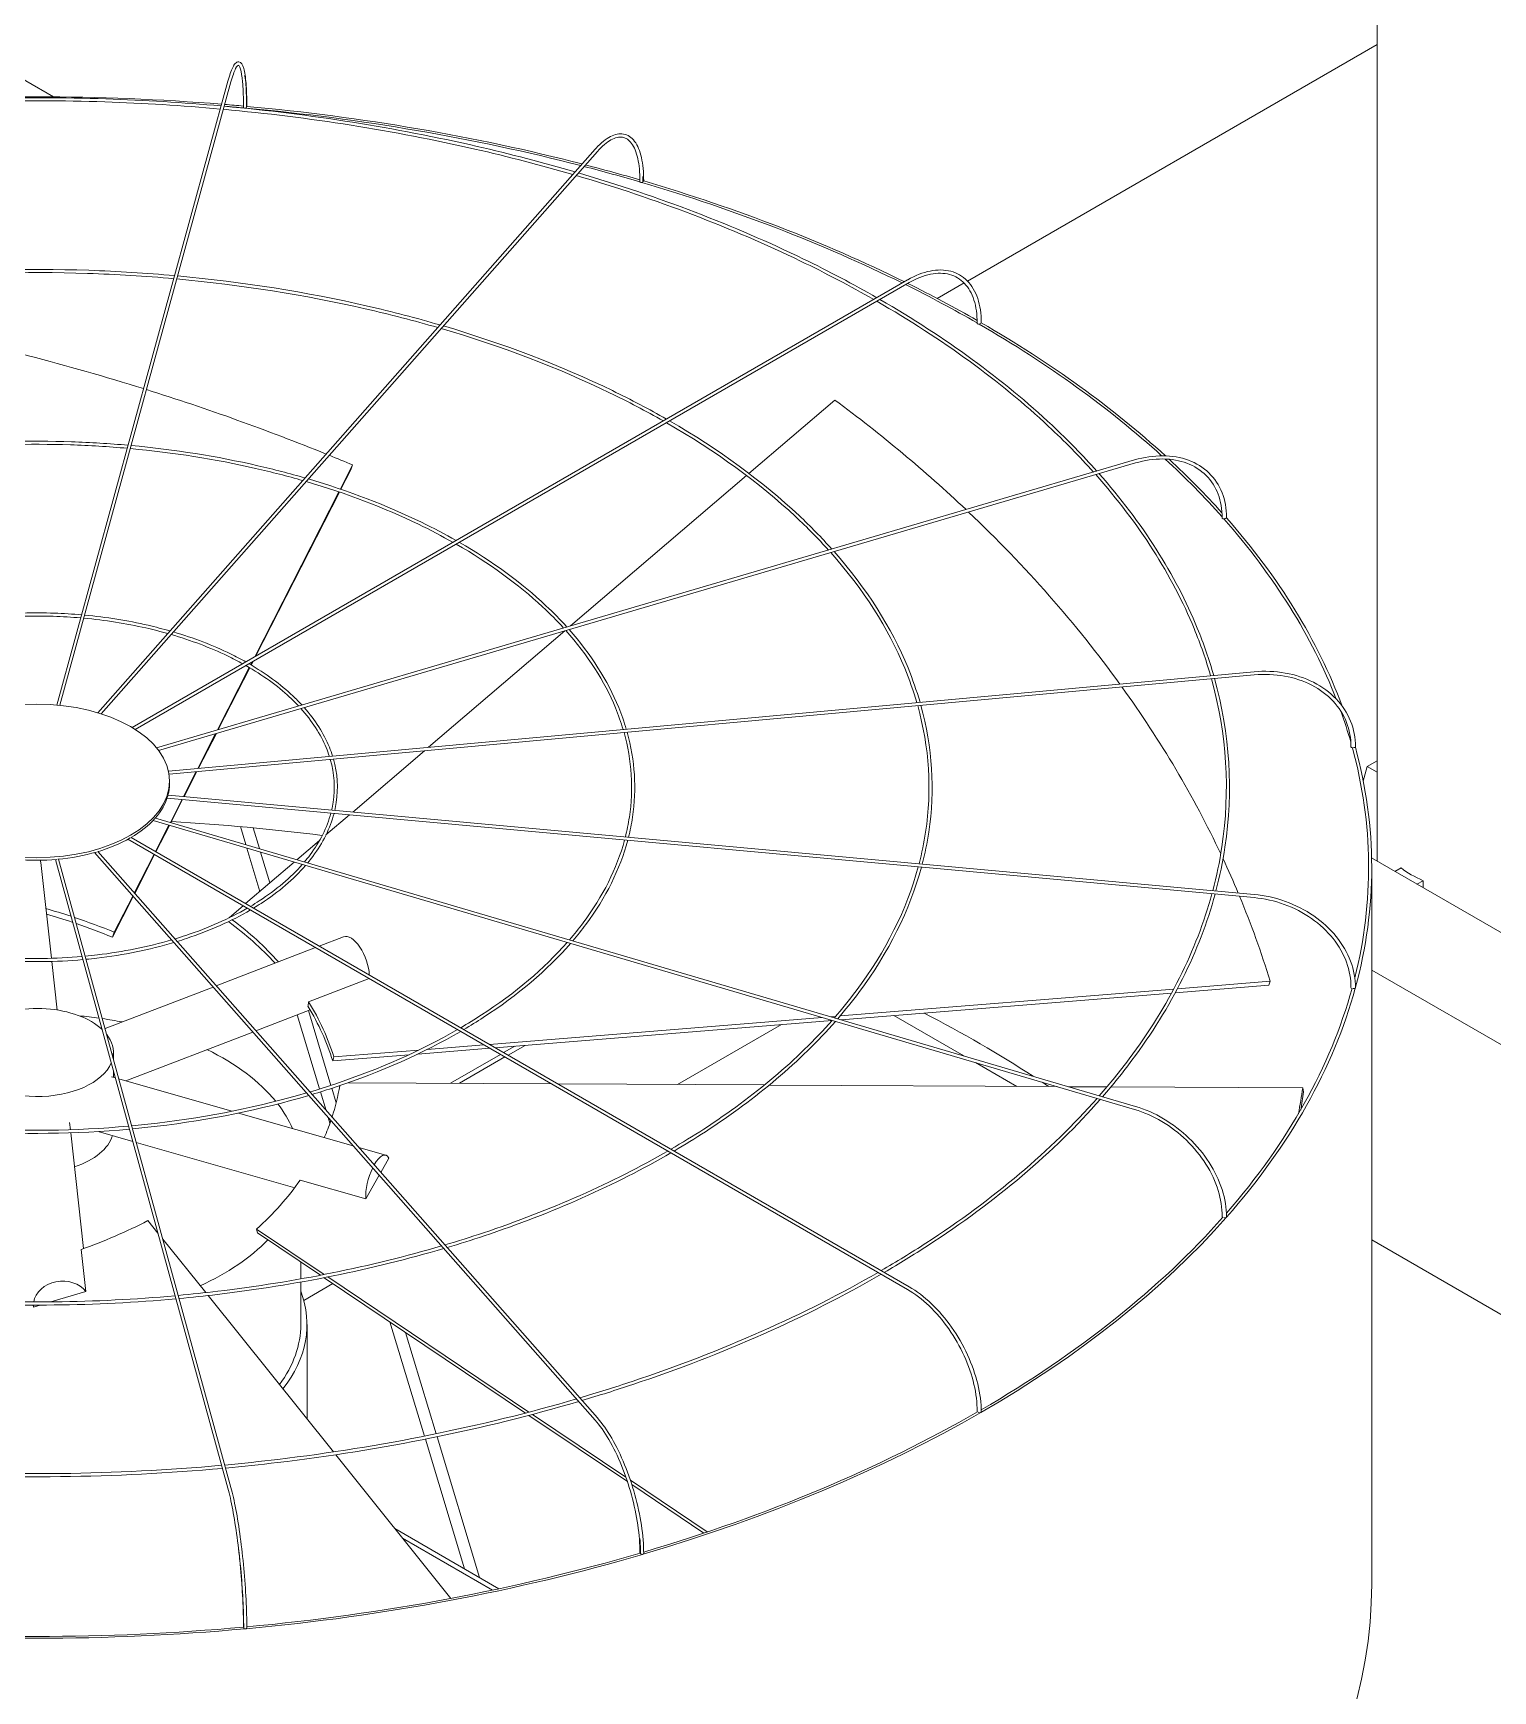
# Model space of a CAD drawing. Header units: millimetres. Extents: x -312439 to 477422, y -331570 to 212570.
# Drawn here: x 397092.1 to 397378.9, y 107925.9 to 108251.5 of the extents above; entities that cross this region are included whole.
import ezdxf

# ---------------------------------------------------------------- set-up
doc = ezdxf.new("R2010")
doc.units = ezdxf.units.MM

msp = doc.modelspace()

# ---------------------------------------------------------------- linework, layer by layer
at = {"color": 3, "linetype": 'Continuous', "lineweight": 0, "extrusion": (0, 0.816497, 0.57735)}
for p, q in [((397096.098, 108238.965), (396850.162, 108380.956)), ((397590.794, 107953.352), (397355.059, 108089.454)), ((397355.079, 108067.439), (397546.392, 107956.985)), ((397473.689, 107945.953), (397355.079, 108014.433))]:
    msp.add_line(p, q, dxfattribs=at)
at = {"color": 0, "linetype": 'Continuous', "lineweight": 0, "extrusion": (0, 0.816497, 0.57735)}
for p, q in [((397356.13, 108369.167), (397356.13, 108088.835)), ((397275.632, 108202.792), (397356.13, 108249.267)), ((397096.72, 108119.5), (397130.341, 108242.058)), ((397097.339, 108119.441), (397130.932, 108241.896)), ((397202.481, 108228.659), (397104.799, 108117.975)), ((397202.94, 108228.254), (397105.44, 108117.775)), ((397111.549, 108115.064), (397263.867, 108203.004)), ((397112.141, 108114.698), (397264.173, 108202.474)), ((397269.698, 108199.366), (397274.974, 108202.412)), ((397249.577, 108179.401), (397232.718, 108164.997)), ((397308.477, 108167.636), (397116.31, 108111.105)), ((397116.719, 108110.587), (397308.65, 108167.048)), ((397152.428, 108161.921), (397154.846, 108166.661)), ((397154.476, 108165.694), (397154.846, 108166.661)), ((397154.476, 108165.694), (397152.533, 108161.885)), ((397232.241, 108164.59), (397197.647, 108135.032)), ((397135.612, 108128.956), (397152.147, 108161.369)), ((397152.252, 108161.334), (397135.786, 108129.057)), ((397196.507, 108134.058), (397169.757, 108111.203)), ((397134.825, 108127.413), (397135.101, 108127.954)), ((397135.275, 108128.054), (397134.919, 108127.357)), ((397331.954, 108126.035), (397118.655, 108106.53)), ((397332.01, 108125.425), (397118.769, 108105.926)), ((397128.305, 108114.634), (397134.546, 108126.866)), ((397134.64, 108126.811), (397128.45, 108114.676)), ((397124.442, 108107.059), (397127.922, 108113.883)), ((397128.067, 108113.925), (397124.57, 108107.071)), ((397168.951, 108110.515), (397154.866, 108098.48)), ((397356.13, 108108.533), (397354.195, 108107.416)), ((397121.616, 108101.521), (397124.113, 108106.414)), ((397124.241, 108106.426), (397121.734, 108101.51)), ((397353.422, 108104.573), (397354.195, 108107.416)), ((397354.195, 108107.416), (397356.13, 108106.299)), ((397118.568, 108101.8), (397332.01, 108082.282)), ((397118.872, 108104.092), (397118.872, 108104.592)), ((397331.954, 108081.672), (397118.387, 108101.201)), ((397119.025, 108096.442), (397121.317, 108100.933)), ((397121.434, 108100.923), (397119.132, 108096.41)), ((397308.477, 108040.071), (397115.621, 108096.805)), ((397116.081, 108097.308), (397308.65, 108040.659)), ((397116.106, 108090.72), (397118.742, 108095.887)), ((397118.849, 108095.855), (397116.201, 108090.665)), ((397132.788, 108095.613), (397133.855, 108092.079)), ((397136.53, 108091.292), (397135.295, 108095.382)), ((397154.216, 108097.925), (397149.61, 108093.989)), ((397263.867, 108004.703), (397110.7, 108093.134)), ((397264.173, 108005.233), (397111.319, 108093.484)), ((397148.348, 108092.911), (397143.912, 108089.121)), ((397093.558, 108088.577), (397095.652, 108069.745)), ((397130.341, 107965.649), (397096.458, 108089.161)), ((397097.078, 108089.216), (397130.932, 107965.811)), ((397202.481, 107979.048), (397104.113, 108090.51)), ((397202.94, 107979.453), (397104.763, 108090.698)), ((397111.944, 108082.561), (397115.827, 108090.173)), ((397115.922, 108090.119), (397112.022, 108082.473)), ((397143.356, 108088.646), (397133.816, 108080.495)), ((397134.067, 108091.378), (397136.629, 108082.898)), ((397138.566, 108084.553), (397136.742, 108090.592)), ((397355.079, 107946.841), (397355.079, 108087.581)), ((397359.642, 108086.808), (397360.836, 108087.498)), ((397111.723, 108081.887), (397107.641, 108073.884)), ((397108.011, 108074.851), (397111.645, 108081.975)), ((397363.972, 108084.307), (397365.167, 108084.997)), ((397365.167, 108083.618), (397365.167, 108084.997)), ((397133.322, 108080.073), (397130.618, 108077.762)), ((397130.604, 108077.71), (397130.618, 108077.762)), ((397107.641, 108073.884), (397108.011, 108074.851)), ((397153.078, 108073.986), (397148.284, 108072.142)), ((397095.72, 108069.134), (397096.782, 108059.588)), ((397147.549, 108071.859), (397128.019, 108064.347)), ((397146.184, 108061.21), (397158.073, 108065.783)), ((397127.41, 108064.112), (397106.203, 108055.955)), ((397250.621, 108058.416), (397316.181, 108063.719)), ((397315.754, 108062.926), (397250.812, 108057.674)), ((397334.891, 108064.474), (397316.482, 108062.985)), ((397316.906, 108063.778), (397335.097, 108065.249)), ((397334.891, 108064.474), (397335.097, 108065.249)), ((397146.482, 108059.603), (397135.824, 108055.504)), ((397150.575, 108044.796), (397146.142, 108059.473)), ((397143.958, 108058.633), (397148.353, 108044.085)), ((397181.711, 108052.843), (397247.088, 108058.131)), ((397249.043, 108057.53), (397182.863, 108052.178)), ((397239.083, 108056.725), (397218.702, 108044.958)), ((397248.79, 108058.268), (397249.754, 108058.346)), ((397274.949, 108050.573), (397261.196, 108058.513)), ((397135.214, 108055.269), (397110.264, 108045.672)), ((397169.518, 108051.856), (397180.637, 108052.756)), ((397185.382, 108050.723), (397188.721, 108052.651)), ((397107.829, 108051.245), (397107.829, 108050.026)), ((397165.92, 108050.807), (397150.934, 108049.595)), ((397150.934, 108049.595), (397151.139, 108050.37)), ((397151.139, 108050.37), (397167.855, 108051.722)), ((397181.789, 108052.091), (397167.658, 108050.948)), ((397183.903, 108050.87), (397174.092, 108045.206)), ((397175.808, 108045.196), (397184.769, 108050.37)), ((397186.707, 108052.489), (397184.515, 108051.224)), ((397108.229, 108046.254), (397107.439, 108046.479)), ((397107.829, 108047.711), (397107.829, 108046.368)), ((397285.317, 108044.587), (397277.204, 108049.271)), ((397131.137, 108039.709), (397108.918, 108046.057)), ((397148.53, 108043.498), (397149.628, 108039.861)), ((397151.613, 108041.358), (397150.752, 108044.209)), ((397193.904, 108045.096), (397154.008, 108045.317)), ((397235.763, 108044.863), (397195.141, 108045.089)), ((397293.277, 108044.543), (397236.724, 108044.858)), ((397303.049, 108044.489), (397295.489, 108044.531)), ((397341.51, 108044.275), (397303.844, 108044.484)), ((397341.674, 108043.514), (397341.51, 108044.275)), ((397099.396, 108036.08), (397099.239, 108037.484)), ((397154.949, 108032.907), (397132.414, 108039.345)), ((397150.053, 108038.454), (397150.39, 108037.34)), ((397101.991, 108012.735), (397099.463, 108035.469)), ((397111.651, 108033.779), (397104.856, 108035.72)), ((397143.462, 108024.691), (397112.34, 108033.582)), ((397161.37, 108031.072), (397156.041, 108032.595)), ((397161.965, 108030.51), (397160.361, 108027.7)), ((397160.04, 108027.138), (397157.409, 108022.527)), ((397157.409, 108022.527), (397144.558, 108026.198)), ((397116.589, 108015.78), (397114.633, 108018.219)), ((397125.978, 108004.072), (397117.554, 108014.576)), ((397136.147, 108015.804), (397135.982, 108016.565)), ((397135.982, 108016.565), (397149.266, 108007.638)), ((397148.516, 108007.492), (397136.147, 108015.804)), ((397102.398, 108004.291), (397101.48, 108012.553)), ((397144.653, 108006.773), (397144.653, 108010.087)), ((397188.789, 107980.428), (397149.236, 108007.008)), ((397149.984, 108007.156), (397189.486, 107980.61)), ((397095.535, 108002.252), (397102.398, 108004.291)), ((397144.653, 107997.802), (397144.653, 108006.151)), ((397150.962, 108005.848), (397145.239, 108002.544)), ((397092.103, 108001.627), (397092.146, 108001.244)), ((397092.146, 108001.244), (397093.434, 108001.627)), ((397151.071, 107972.784), (397126.432, 108003.507)), ((397145.878, 107979.259), (397145.878, 107997.802)), ((397162.179, 107998.31), (397168.952, 107975.887)), ((397171.249, 107976.352), (397165.237, 107996.255)), ((397208.833, 107966.958), (397189.467, 107979.972)), ((397190.163, 107980.155), (397208.545, 107967.802)), ((397169.13, 107975.298), (397176.826, 107949.821)), ((397179.778, 107948.117), (397171.427, 107975.763)), ((397174.144, 107944.015), (397151.515, 107972.231)), ((397209.433, 107967.205), (397224.524, 107957.064)), ((397223.878, 107956.847), (397209.706, 107966.371)), ((397183.592, 107945.915), (397163.16, 107957.711)), ((397164.654, 107955.849), (397182.324, 107945.646))]:
    msp.add_line(p, q, dxfattribs=at)
at = {"color": 0, "linetype": 'Continuous', "lineweight": 0}
for centre, major_axis, ratio, start_param, end_param in [((397092.854, 108087.581), (-262.225, 0), 0.5773503, 4.5737285, 4.8518651), ((397092.854, 108087.581), (-261.613, 0), 0.5773503, 4.556469, 4.5713736), ((397092.854, 108087.581), (-262.225, 0), 0.5773503, 4.5571855, 4.5713361), ((397133.694, 108236.913), (0.306, -0.001), 0.5647458, 3.1415927, 4.5569919), ((397133.694, 108236.913), (0.306, -0.001), 0.5647458, 4.5569919, 6.1277883), ((397092.854, 108087.581), (-261.613, 0), 0.5773503, 4.2918428, 4.5551023), ((397133.742, 108237.088), (0.306, 0), 0.5773503, 5.7174869, 6.2831853), ((397092.854, 108087.581), (-262.225, 0), 0.5773503, 4.2917243, 4.5546375), ((397092.854, 108087.581), (-261.613, 0), 0.5773503, 4.242585, 4.2890574), ((397092.854, 108087.581), (-262.225, 0), 0.5773503, 4.2438111, 4.2889455), ((397211.584, 108222.302), (0.306, -0.003), 0.5659728, 3.1415927, 4.2460434), ((397211.584, 108222.302), (0.306, -0.003), 0.5659728, 4.2460434, 5.8168397), ((397092.854, 108087.581), (-261.613, 0), 0.5773503, 4.0051997, 4.2408431), ((397211.724, 108222.459), (0.306, 0), 0.5773503, 5.290332, 6.2831853), ((397092.854, 108087.581), (-262.225, 0), 0.5773503, 4.0050166, 4.2406095), ((397092.854, 108087.581), (-261.613, 0), 0.5773503, 3.9286416, 4.0018792), ((397092.854, 108087.581), (-262.225, 0), 0.5773503, 3.9309746, 4.001704), ((397093.224, 108045.864), (-236.033, 90.421), 0.5343599, 4.8289255, 5.0170065), ((397277.842, 108194.509), (0.306, -0.004), 0.5683066, 3.1415927, 3.9346429), ((397277.842, 108194.509), (0.306, -0.004), 0.5683066, 3.9346429, 5.5054392), ((397092.854, 108087.581), (-261.613, 0), 0.5773503, 3.7066773, 3.9265771), ((397278.058, 108194.634), (-0.306, 0), 0.5773503, 1.8326303, 3.1415927), ((397092.854, 108087.581), (-262.225, 0), 0.5773503, 3.705131, 3.9265633), ((397093.224, 108045.864), (-236.033, 90.421), 0.5343599, 4.6778989, 4.8264893), ((397093.059, 108045.672), (244.29, -64.884), 0.7560981, 0.9482496, 1.0897919), ((397093.224, 108045.864), (-236.033, 90.421), 0.5343599, 4.655659, 4.6753292), ((397092.854, 108087.581), (-261.613, 0), 0.5773503, 3.6151503, 3.7017035), ((397092.854, 108087.581), (-262.225, 0), 0.5773503, 3.6198551, 3.6998544), ((397093.059, 108045.672), (244.29, -64.884), 0.7560981, 0.7473423, 0.9452164), ((397325.98, 108156.255), (-0.306, 0.005), 0.5715189, 0, 0.4809344), ((397325.98, 108156.255), (-0.306, 0.005), 0.5715189, 0.4809344, 2.0517307), ((397092.854, 108087.581), (-261.613, 0), 0.5773503, 3.3623861, 3.6122993), ((397326.253, 108156.335), (-0.306, 0), 0.5773503, 1.5184711, 3.1415927), ((397092.854, 108087.581), (-262.225, 0), 0.5773503, 3.3525846, 3.6125039), ((397093.059, 108045.672), (244.29, -64.884), 0.7560981, 0.5676523, 0.7441319), ((397092.854, 108087.581), (-261.613, 0), 0.5773503, 3.3053341, 3.3466211), ((397351.288, 108111.285), (-0.306, 0.006), 0.5752952, 0, 0.1678974), ((397351.288, 108111.285), (-0.306, 0.006), 0.5752952, 0.1678974, 1.7386937), ((397351.591, 108111.313), (-0.306, 0), 0.5773503, 1.2043118, 3.1415927), ((397092.854, 108087.581), (-262.225, 0), 0.5773503, 2.9856485, 3.2984345), ((397092.854, 108087.581), (-261.613, 0), 0.5773503, 2.9976529, 3.2980059), ((397092.745, 108104.092), (-26.126, 0), 0.5773503, 2.6739221, 2.9809447), ((397092.745, 108104.092), (-26.126, 0), 0.5773503, 2.9880814, 3.1415927), ((397092.745, 108104.092), (-26.126, 0), 0.5773503, 2.3597628, 2.6667854), ((397092.854, 107946.341), (-261.613, 0), 0.5773503, 4.4965959, 4.611374), ((397092.745, 108104.092), (-26.126, 0), 0.5773503, 2.0456036, 2.3526262), ((397092.745, 108104.092), (-26.126, 0), 0.5773503, 1.417285, 1.7243076), ((397088.065, 108087.967), (-5.494, -0.611), 0.8148193, 3.1415927, 3.239858), ((397092.745, 108104.092), (-26.126, 0), 0.5773503, 1.7314443, 2.0384669), ((397093.059, 108045.672), (244.29, -64.884), 0.7560981, 0.5274276, 0.562586), ((397379.097, 108095.54), (-22.967, 0), 0.5773503, 0.6516666, 0.9191298), ((397093.059, 108045.672), (244.29, -64.884), 0.7560981, 0.4379774, 0.5241031), ((397093.224, 108045.864), (56.639, -21.698), 0.5343599, 1.6636456, 1.7494756), ((397092.854, 108044.897), (-56.639, 21.698), 0.5343599, 4.7930664, 4.8825345), ((397093.224, 108045.864), (56.639, -21.698), 0.5343599, 1.5140664, 1.6514841), ((397092.854, 108044.897), (-56.639, 21.698), 0.5343599, 4.655659, 4.78086), ((397092.854, 108044.897), (58.621, -15.57), 0.7560981, 0.8715668, 1.0888975), ((397093.059, 108045.672), (58.621, -15.57), 0.7560981, 1.0889957, 1.0897919), ((397093.059, 108045.672), (58.621, -15.57), 0.7560981, 0.8588781, 1.0770864), ((397155.063, 108068.826), (-1.984, 5.159), 0.4527097, 4.0715694, 6.2831853), ((397092.854, 108087.581), (-261.613, 0), 0.5773503, 2.6753447, 2.9836943), ((397092.854, 108087.581), (-262.225, 0), 0.5773503, 2.6707914, 2.9843582), ((397351.288, 108064.001), (-0.306, 0.006), 0.5792658, 0, 1.4246091), ((397351.591, 108063.974), (-0.306, 0), 0.5773503, 0.8901525, 3.1415927), ((397092.854, 108051.245), (-14.976, 0), 0.5773503, 3.6916997, 5.4977871), ((397092.854, 108044.897), (58.621, -15.57), 0.7560981, 0.4379774, 0.6726233), ((397093.059, 108045.672), (58.621, -15.57), 0.7560981, 0.4379774, 0.6748983), ((397092.854, 108028.933), (-51.8, 0), 0.5773503, 4.4755897, 4.5522282), ((397092.854, 108028.933), (-51.8, 0), 0.5773503, 4.3841689, 4.46244), ((397092.854, 107946.341), (-261.613, 0), 0.5773503, 3.867145, 3.9833748), ((397092.854, 108051.245), (-14.976, 0), 0.5773503, 3.0357663, 3.5615783), ((397092.854, 108051.245), (-14.976, 0), 0.5773503, 0.1968015, 2.9056449), ((397092.854, 108028.933), (-51.8, 0), 0.5773503, 3.5810046, 4.0125195), ((397092.689, 108045.659), (59.282, 12.821), 0.7719474, 5.8595474, 5.99043), ((397092.854, 107946.341), (-261.613, 0), 0.5773503, 3.8494737, 3.8569689), ((397092.689, 108045.659), (247.048, 53.431), 0.7719474, 5.9775334, 6.0030301), ((397092.854, 108044.897), (247.048, 53.431), 0.7719474, 5.9850347, 6.0030301), ((397092.854, 108028.933), (-51.8, 0), 0.5773503, 3.3906549, 3.5616615), ((397092.689, 108045.659), (59.282, 12.821), 0.7719474, 5.7736505, 5.8452628), ((397092.854, 108036.337), (-14.976, 0), 0.5773503, 2.0838772, 2.9778132), ((397159.852, 108025.757), (1.518, 5.315), 0.3621096, 5.9116388, 7.2697762), ((397159.852, 108025.757), (1.518, 5.315), 0.3621096, 1.1204156, 2.3231422), ((397092.689, 108045.659), (59.282, 12.821), 0.7719474, 5.3512156, 5.5881365), ((397092.483, 108045.837), (-56.425, -22.248), 0.5660586, 1.5074553, 1.7443762), ((397092.854, 108087.581), (-262.225, 0), 0.5773503, 2.0421116, 2.6702774), ((397092.854, 108087.581), (-261.613, 0), 0.5773503, 2.358999, 2.669365), ((397325.98, 108019.031), (-0.306, 0.005), 0.5830421, 0, 1.1094484), ((397326.253, 108018.951), (-0.306, 0), 0.5773503, 0.5759933, 3.1415927), ((397092.854, 108028.933), (-51.8, 0), 0.5773503, 2.2375498, 2.6358707), ((397097.642, 108001.828), (5.494, 0.611), 0.8148193, 0.440938, 2.9148909), ((397092.854, 107997.802), (-53.025, 0), 0.5773503, 2.7158894, 3.3569527), ((397097.642, 108001.828), (5.494, 0.611), 0.8148193, 3.0505707, 3.1356266), ((397092.854, 107997.802), (-51.8, 0), 0.5773503, 2.7364581, 3.1415927), ((397092.854, 108087.581), (-261.613, 0), 0.5773503, 2.0437737, 2.355024), ((397277.842, 107980.778), (-0.306, 0.004), 0.5862544, 0, 0.7932918), ((397278.058, 107980.653), (-0.306, 0), 0.5773503, 0.261834, 3.1415927), ((397092.854, 108087.581), (-262.225, 0), 0.5773503, 1.7280308, 2.0415976), ((397092.854, 108087.581), (-261.613, 0), 0.5773503, 1.7289191, 2.0406845), ((397211.584, 107952.985), (-0.306, 0.003), 0.5885883, 0, 0.4763277), ((397211.724, 107952.827), (-0.306, 0), 0.5773503, 0, 3.1415927), ((397092.854, 107946.841), (-262.225, 0), 0.5773503, 0, 2.3561945), ((397092.854, 107946.841), (-262.225, 0), 0.5773503, 2.3561945, 3.1415927), ((397092.854, 108087.581), (-262.225, 0), 0.5773503, 1.4139544, 1.727034), ((397092.854, 108087.581), (-261.613, 0), 0.5773503, 1.41439, 1.726367), ((397133.694, 107938.373), (-0.306, 0.001), 0.5898153, 0, 0.1588369), ((397133.742, 107938.199), (-0.306, 0), 0.5773503, 0, 3.1415927)]:
    msp.add_ellipse(centre, major_axis=major_axis, ratio=ratio, start_param=start_param, end_param=end_param, dxfattribs=at)
msp.add_ellipse((397092.745, 108104.592), major_axis=(-26.126, 0), ratio=0.5773503, dxfattribs=at)
for points, knots in [([(397134.049, 108237.088), (397134.049, 108238.792), (397133.997, 108240.308), (397133.794, 108242.827), (397133.645, 108243.826), (397133.243, 108245.248), (397133.017, 108245.763), (397132.232, 108245.879), (397131.984, 108245.731), (397131.433, 108245.146), (397131.125, 108244.491), (397130.646, 108243.11), (397130.493, 108242.612), (397130.341, 108242.058)], [4.712389, 4.712389, 4.712389, 4.712389, 5.0265482, 5.0265482, 5.3407075, 5.3407075, 5.6548668, 5.6548668, 5.8236028, 5.8236028, 6.1377621, 6.1377621, 6.2831853, 6.2831853, 6.2831853, 6.2831853]), ([(397130.932, 108241.896), (397131.25, 108243.056), (397131.569, 108243.948), (397132.126, 108245.028), (397132.375, 108245.178), (397132.401, 108245.178), (397132.606, 108245.029), (397132.959, 108243.865), (397133.103, 108243.015), (397133.313, 108240.771), (397133.375, 108239.341), (397133.389, 108237.453), (397133.389, 108237.186), (397133.388, 108236.914)], [0, 0, 0, 0, 0.3152669, 0.3152669, 0.6094726, 0.6094726, 0.9267406, 0.9267406, 1.2208373, 1.2208373, 1.5356304, 1.5356304, 1.5863402, 1.5863402, 1.5863402, 1.5863402]), ([(397133.667, 108243.224), (397133.676, 108243.163), (397133.685, 108243.101), (397133.837, 108242.014), (397133.931, 108240.711), (397133.994, 108238.474), (397134.003, 108237.713), (397134.001, 108236.913)], [1.10131175, 1.10131175, 1.10131175, 1.10131175, 1.12076762, 1.12076762, 1.43803566, 1.43803566, 1.5863026, 1.5863026, 1.5863026, 1.5863026]), ([(397129.002, 108237.178), (397121.508, 108237.856), (397113.956, 108238.323), (397089.728, 108239.139), (397072.97, 108238.668), (397056.488, 108237.178)], [5.342386, 5.342386, 5.342386, 5.342386, 5.43953692, 5.43953692, 5.65318828, 5.65318828, 5.65318828, 5.65318828]), ([(397128.838, 108236.578), (397121.32, 108237.255), (397113.744, 108237.721), (397089.626, 108238.521), (397073.003, 108238.052), (397056.653, 108236.578)], [5.34285963, 5.34285963, 5.34285963, 5.34285963, 5.44045758, 5.44045758, 5.65271466, 5.65271466, 5.65271466, 5.65271466]), ([(397198.117, 108223.715), (397191.839, 108225.544), (397185.418, 108227.209), (397162.969, 108232.344), (397146.362, 108234.97), (397129.457, 108236.521)], [5.03043397, 5.03043397, 5.03043397, 5.03043397, 5.12064091, 5.12064091, 5.34017784, 5.34017784, 5.34017784, 5.34017784]), ([(397198.565, 108224.222), (397192.277, 108226.06), (397185.846, 108227.734), (397163.306, 108232.908), (397146.614, 108235.557), (397129.622, 108237.121)], [5.02911205, 5.02911205, 5.02911205, 5.02911205, 5.11935362, 5.11935362, 5.33970837, 5.33970837, 5.33970837, 5.33970837]), ([(397212.03, 108222.459), (397212.03, 108224.175), (397211.879, 108225.724), (397211.283, 108228.349), (397210.838, 108229.427), (397209.657, 108231.012), (397208.908, 108231.518), (397207.268, 108231.803), (397206.409, 108231.629), (397204.595, 108230.709), (397203.631, 108229.923), (397202.607, 108228.8), (397202.544, 108228.73), (397202.481, 108228.659)], [4.712389, 4.712389, 4.712389, 4.712389, 5.0265482, 5.0265482, 5.3407075, 5.3407075, 5.6548668, 5.6548668, 5.9484515, 5.9484515, 6.2626108, 6.2626108, 6.2831853, 6.2831853, 6.2831853, 6.2831853]), ([(397202.94, 108228.254), (397203.854, 108229.29), (397204.762, 108230.055), (397206.445, 108230.977), (397207.211, 108231.134), (397208.552, 108230.899), (397209.149, 108230.505), (397210.177, 108229.106), (397210.593, 108228.101), (397211.145, 108225.598), (397211.285, 108224.107), (397211.279, 108222.4), (397211.279, 108222.352), (397211.278, 108222.304)], [0, 0, 0, 0, 0.3146448, 0.3146448, 0.6289116, 0.6289116, 0.9461796, 0.9461796, 1.2634477, 1.2634477, 1.5772832, 1.5772832, 1.5863402, 1.5863402, 1.5863402, 1.5863402]), ([(397257.218, 108199.165), (397252.615, 108201.794), (397247.823, 108204.313), (397229.325, 108213.252), (397214.502, 108218.905), (397198.767, 108223.525)], [4.71777189, 4.71777189, 4.71777189, 4.71777189, 4.80086127, 4.80086127, 5.02732174, 5.02732174, 5.02732174, 5.02732174]), ([(397257.832, 108199.52), (397253.217, 108202.165), (397248.413, 108204.699), (397229.863, 108213.695), (397214.997, 108219.383), (397199.214, 108224.032)], [4.71590946, 4.71590946, 4.71590946, 4.71590946, 4.79913358, 4.79913358, 5.02600568, 5.02600568, 5.02600568, 5.02600568]), ([(397211.881, 108223.314), (397211.887, 108223.11), (397211.89, 108222.903), (397211.892, 108222.563), (397211.892, 108222.433), (397211.891, 108222.301)], [7.805980691, 7.805980691, 7.805980691, 7.805980691, 7.845140151, 7.845140151, 7.869416781, 7.869416781, 7.869416781, 7.869416781]), ([(397119.86, 108203.85), (397114.276, 108204.353), (397108.65, 108204.7), (397090.533, 108205.312), (397077.979, 108204.962), (397065.631, 108203.85)], [5.34296141, 5.34296141, 5.34296141, 5.34296141, 5.43938168, 5.43938168, 5.65261288, 5.65261288, 5.65261288, 5.65261288]), ([(397119.695, 108203.249), (397114.088, 108203.753), (397108.438, 108204.099), (397090.43, 108204.694), (397078.012, 108204.346), (397065.796, 108203.249)], [5.34359392, 5.34359392, 5.34359392, 5.34359392, 5.44060854, 5.44060854, 5.65198037, 5.65198037, 5.65198037, 5.65198037]), ([(397171.584, 108193.65), (397166.931, 108195.001), (397162.173, 108196.233), (397145.412, 108200.063), (397132.974, 108202.03), (397120.315, 108203.193)], [5.03177949, 5.03177949, 5.03177949, 5.03177949, 5.12085286, 5.12085286, 5.34001919, 5.34001919, 5.34001919, 5.34001919]), ([(397172.032, 108194.157), (397167.369, 108195.518), (397162.6, 108196.758), (397145.75, 108200.628), (397133.227, 108202.617), (397120.479, 108203.793)], [5.03001504, 5.03001504, 5.03001504, 5.03001504, 5.11913743, 5.11913743, 5.33939405, 5.33939405, 5.33939405, 5.33939405]), ([(397278.364, 108194.634), (397278.364, 108196.359), (397278.128, 108197.954), (397277.195, 108200.733), (397276.496, 108201.917), (397274.698, 108203.737), (397273.599, 108204.373), (397271.131, 108205.025), (397269.765, 108205.042), (397266.9, 108204.473), (397265.401, 108203.885), (397263.893, 108203.019), (397263.88, 108203.012), (397263.867, 108203.004)], [3.1415927, 3.1415927, 3.1415927, 3.1415927, 3.4557519, 3.4557519, 3.7699112, 3.7699112, 4.0826965, 4.0826965, 4.3954482, 4.3954482, 4.7096075, 4.7096075, 4.712389, 4.712389, 4.712389, 4.712389]), ([(397264.173, 108202.474), (397265.611, 108203.304), (397267.042, 108203.864), (397269.742, 108204.399), (397271.008, 108204.374), (397273.259, 108203.761), (397274.246, 108203.173), (397275.869, 108201.48), (397276.505, 108200.371), (397277.35, 108197.724), (397277.558, 108196.186), (397277.536, 108194.513)], [1.5707963, 1.5707963, 1.5707963, 1.5707963, 1.8880644, 1.8880644, 2.2053324, 2.2053324, 2.5226004, 2.5226004, 2.8398685, 2.8398685, 3.1571365, 3.1571365, 3.1571365, 3.1571365]), ([(397301.06, 108165.454), (397298.328, 108168.516), (397295.393, 108171.517), (397282.704, 108183.413), (397271.328, 108191.726), (397258.445, 108199.167)], [4.40270972, 4.40270972, 4.40270972, 4.40270972, 4.47899466, 4.47899466, 4.71221436, 4.71221436, 4.71221436, 4.71221436]), ([(397300.41, 108165.262), (397297.673, 108168.315), (397294.734, 108171.308), (397282.053, 108183.143), (397270.695, 108191.412), (397257.832, 108198.813)], [4.40451603, 4.40451603, 4.40451603, 4.40451603, 4.48100319, 4.48100319, 4.71406654, 4.71406654, 4.71406654, 4.71406654]), ([(397215.894, 108175.307), (397212.501, 108177.237), (397208.972, 108179.088), (397195.164, 108185.757), (397184.041, 108189.996), (397172.234, 108193.46)], [4.7196458, 4.7196458, 4.7196458, 4.7196458, 4.80114658, 4.80114658, 5.02763075, 5.02763075, 5.02763075, 5.02763075]), ([(397216.508, 108175.662), (397213.104, 108177.608), (397209.562, 108179.475), (397195.702, 108186.2), (397184.536, 108190.474), (397172.681, 108193.967)], [4.71715813, 4.71715813, 4.71715813, 4.71715813, 4.79884427, 4.79884427, 5.02587671, 5.02587671, 5.02587671, 5.02587671]), ([(397248.342, 108149.945), (397246.332, 108152.176), (397244.177, 108154.364), (397234.71, 108163.193), (397226.175, 108169.4), (397216.509, 108174.955)], [4.40671458, 4.40671458, 4.40671458, 4.40671458, 4.48133637, 4.48133637, 4.71470569, 4.71470569, 4.71470569, 4.71470569]), ([(397248.994, 108150.137), (397246.987, 108152.377), (397244.837, 108154.573), (397235.362, 108163.462), (397226.809, 108169.714), (397217.122, 108175.309)], [4.40429576, 4.40429576, 4.40429576, 4.40429576, 4.47865981, 4.47865981, 4.7122362, 4.7122362, 4.7122362, 4.7122362]), ([(397110.72, 108170.533), (397107.046, 108170.861), (397103.346, 108171.089), (397091.336, 108171.497), (397082.986, 108171.267), (397074.771, 108170.533)], [5.34408303, 5.34408303, 5.34408303, 5.34408303, 5.43906993, 5.43906993, 5.65149126, 5.65149126, 5.65149126, 5.65149126]), ([(397110.555, 108169.932), (397106.858, 108170.261), (397103.134, 108170.487), (397091.233, 108170.878), (397083.019, 108170.651), (397074.935, 108169.932)], [5.34503474, 5.34503474, 5.34503474, 5.34503474, 5.44090812, 5.44090812, 5.65053954, 5.65053954, 5.65053954, 5.65053954]), ([(397145.059, 108163.594), (397142.028, 108164.468), (397138.93, 108165.267), (397127.856, 108167.795), (397119.589, 108169.102), (397111.175, 108169.876)], [5.03439168, 5.03439168, 5.03439168, 5.03439168, 5.12127422, 5.12127422, 5.3396756, 5.3396756, 5.3396756, 5.3396756]), ([(397145.507, 108164.102), (397142.466, 108164.985), (397139.358, 108165.792), (397128.194, 108168.359), (397119.842, 108169.689), (397111.339, 108170.476)], [5.03173968, 5.03173968, 5.03173968, 5.03173968, 5.11870396, 5.11870396, 5.33874043, 5.33874043, 5.33874043, 5.33874043]), ([(397326.559, 108156.335), (397326.559, 108158.068), (397326.26, 108159.718), (397325.084, 108162.687), (397324.208, 108164.006), (397321.967, 108166.173), (397320.604, 108167.021), (397317.532, 108168.162), (397315.825, 108168.456), (397312.237, 108168.469), (397310.356, 108168.188), (397308.477, 108167.636)], [4.712389, 4.712389, 4.712389, 4.712389, 5.0265482, 5.0265482, 5.3407075, 5.3407075, 5.6548668, 5.6548668, 5.969026, 5.969026, 6.2831853, 6.2831853, 6.2831853, 6.2831853]), ([(397308.65, 108167.048), (397310.466, 108167.582), (397312.279, 108167.849), (397315.713, 108167.826), (397317.335, 108167.536), (397320.227, 108166.436), (397321.498, 108165.626), (397323.572, 108163.568), (397324.376, 108162.319), (397325.442, 108159.496), (397325.702, 108157.922), (397325.674, 108156.26)], [0, 0, 0, 0, 0.317268, 0.317268, 0.6345361, 0.6345361, 0.9518041, 0.9518041, 1.2690722, 1.2690722, 1.5863402, 1.5863402, 1.5863402, 1.5863402]), ([(397174.579, 108151.454), (397172.394, 108152.688), (397170.125, 108153.873), (397161.005, 108158.273), (397153.585, 108161.097), (397145.709, 108163.405)], [4.72327264, 4.72327264, 4.72327264, 4.72327264, 4.80171455, 4.80171455, 5.02817129, 5.02817129, 5.02817129, 5.02817129]), ([(397175.194, 108151.809), (397172.997, 108153.059), (397170.715, 108154.26), (397161.543, 108158.716), (397154.08, 108161.575), (397146.156, 108163.912)], [4.71952861, 4.71952861, 4.71952861, 4.71952861, 4.7982649, 4.7982649, 5.02554265, 5.02554265, 5.02554265, 5.02554265]), ([(397323.411, 108125.254), (397322.524, 108128.362), (397321.447, 108131.453), (397315.869, 108144.99), (397309.367, 108155.166), (397300.86, 108164.757)], [4.09036759, 4.09036759, 4.09036759, 4.09036759, 4.16055829, 4.16055829, 4.40029723, 4.40029723, 4.40029723, 4.40029723]), ([(397324.032, 108125.311), (397323.146, 108128.43), (397322.071, 108131.53), (397316.499, 108145.12), (397310.002, 108155.331), (397301.509, 108164.947)], [4.08953528, 4.08953528, 4.08953528, 4.08953528, 4.15944113, 4.15944113, 4.39851052, 4.39851052, 4.39851052, 4.39851052]), ([(397196.282, 108134.631), (397194.996, 108136.043), (397193.623, 108137.429), (397187.37, 108143.251), (397181.662, 108147.395), (397175.196, 108151.103)], [4.41096312, 4.41096312, 4.41096312, 4.41096312, 4.4820009, 4.4820009, 4.71586354, 4.71586354, 4.71586354, 4.71586354]), ([(397196.934, 108134.823), (397195.652, 108136.243), (397194.284, 108137.637), (397188.022, 108143.521), (397182.295, 108147.71), (397175.809, 108151.457)], [4.40730528, 4.40730528, 4.40730528, 4.40730528, 4.47799052, 4.47799052, 4.71216027, 4.71216027, 4.71216027, 4.71216027]), ([(397265.7, 108119.977), (397265.045, 108122.238), (397264.257, 108124.487), (397260.092, 108134.587), (397255.199, 108142.234), (397248.795, 108149.44)], [4.09258463, 4.09258463, 4.09258463, 4.09258463, 4.16074385, 4.16074385, 4.40108815, 4.40108815, 4.40108815, 4.40108815]), ([(397266.321, 108120.033), (397265.668, 108122.305), (397264.882, 108124.564), (397260.722, 108134.717), (397255.834, 108142.398), (397249.444, 108149.631)], [4.09145544, 4.09145544, 4.09145544, 4.09145544, 4.15925512, 4.15925512, 4.39870409, 4.39870409, 4.39870409, 4.39870409]), ([(397101.58, 108137.216), (397099.817, 108137.37), (397098.042, 108137.478), (397092.14, 108137.681), (397087.993, 108137.573), (397083.911, 108137.216)], [5.34742678, 5.34742678, 5.34742678, 5.34742678, 5.43812478, 5.43812478, 5.64814751, 5.64814751, 5.64814751, 5.64814751]), ([(397101.415, 108136.615), (397099.629, 108136.769), (397097.83, 108136.876), (397092.038, 108137.063), (397088.026, 108136.956), (397084.075, 108136.615)], [5.34934775, 5.34934775, 5.34934775, 5.34934775, 5.44178794, 5.44178794, 5.64622654, 5.64622654, 5.64622654, 5.64622654]), ([(397118.533, 108133.536), (397117.124, 108133.935), (397115.688, 108134.3), (397110.301, 108135.526), (397106.205, 108136.173), (397102.035, 108136.56)], [5.04221465, 5.04221465, 5.04221465, 5.04221465, 5.12251796, 5.12251796, 5.33864709, 5.33864709, 5.33864709, 5.33864709]), ([(397118.982, 108134.045), (397117.563, 108134.452), (397116.116, 108134.826), (397110.639, 108136.09), (397106.457, 108136.76), (397102.2, 108137.159)], [5.03687901, 5.03687901, 5.03687901, 5.03687901, 5.11739529, 5.11739529, 5.33679188, 5.33679188, 5.33679188, 5.33679188]), ([(397207.991, 108114.699), (397207.569, 108116.118), (397207.069, 108117.529), (397204.316, 108124.191), (397201.035, 108129.306), (397196.737, 108134.126)], [4.09685918, 4.09685918, 4.09685918, 4.09685918, 4.16111414, 4.16111414, 4.40251946, 4.40251946, 4.40251946, 4.40251946]), ([(397208.612, 108114.756), (397208.192, 108116.185), (397207.694, 108117.606), (397204.947, 108124.322), (397201.67, 108129.471), (397197.386, 108134.317)], [4.09510983, 4.09510983, 4.09510983, 4.09510983, 4.15888353, 4.15888353, 4.39893942, 4.39893942, 4.39893942, 4.39893942]), ([(397133.261, 108127.599), (397132.286, 108128.138), (397131.278, 108128.658), (397126.847, 108130.788), (397123.13, 108132.198), (397119.184, 108133.349)], [4.73414686, 4.73414686, 4.73414686, 4.73414686, 4.80339703, 4.80339703, 5.02979007, 5.02979007, 5.02979007, 5.02979007]), ([(397133.879, 108127.956), (397132.891, 108128.51), (397131.869, 108129.045), (397127.385, 108131.231), (397123.625, 108132.676), (397119.632, 108133.856)], [4.72658474, 4.72658474, 4.72658474, 4.72658474, 4.79652126, 4.79652126, 5.0245472, 5.0245472, 5.0245472, 5.0245472]), ([(397144.873, 108119.507), (397144.317, 108120.109), (397143.731, 108120.702), (397140.682, 108123.579), (397137.782, 108125.705), (397134.495, 108127.604)], [4.41624247, 4.41624247, 4.41624247, 4.41624247, 4.47598634, 4.47598634, 4.71193426, 4.71193426, 4.71193426, 4.71193426]), ([(397144.216, 108119.314), (397143.658, 108119.908), (397143.069, 108120.493), (397140.031, 108123.309), (397137.149, 108125.39), (397133.882, 108127.25)], [4.42373247, 4.42373247, 4.42373247, 4.42373247, 4.48397953, 4.48397953, 4.71933502, 4.71933502, 4.71933502, 4.71933502]), ([(397323.843, 108083.029), (397324.598, 108085.885), (397325.195, 108088.754), (397327.296, 108102.633), (397326.606, 108113.749), (397323.58, 108124.654)], [3.77541609, 3.77541609, 3.77541609, 3.77541609, 3.83978539, 3.83978539, 4.08585643, 4.08585643, 4.08585643, 4.08585643]), ([(397324.461, 108082.972), (397325.215, 108085.835), (397325.81, 108088.712), (397327.907, 108102.628), (397327.218, 108113.779), (397324.2, 108124.711)], [3.77616248, 3.77616248, 3.77616248, 3.77616248, 3.84020832, 3.84020832, 4.08505688, 4.08505688, 4.08505688, 4.08505688]), ([(397351.897, 108111.313), (397351.897, 108113.049), (397351.564, 108114.757), (397350.265, 108117.943), (397349.3, 108119.421), (397346.835, 108122), (397345.337, 108123.101), (397341.957, 108124.822), (397340.076, 108125.441), (397336.114, 108126.143), (397334.034, 108126.225), (397331.954, 108126.035)], [4.712389, 4.712389, 4.712389, 4.712389, 5.0265482, 5.0265482, 5.3407075, 5.3407075, 5.6548668, 5.6548668, 5.969026, 5.969026, 6.2831853, 6.2831853, 6.2831853, 6.2831853]), ([(397332.01, 108125.425), (397334.025, 108125.609), (397336.04, 108125.527), (397339.863, 108124.839), (397341.672, 108124.233), (397344.903, 108122.562), (397346.325, 108121.498), (397348.644, 108119.019), (397349.541, 108117.605), (397350.725, 108114.567), (397351.013, 108112.943), (397350.982, 108111.291)], [6.2831853, 6.2831853, 6.2831853, 6.2831853, 6.6004533, 6.6004533, 6.9177214, 6.9177214, 7.2349894, 7.2349894, 7.5522575, 7.5522575, 7.8695255, 7.8695255, 7.8695255, 7.8695255]), ([(397150.275, 108109.422), (397150.09, 108109.997), (397149.88, 108110.57), (397148.541, 108113.796), (397146.871, 108116.379), (397144.678, 108118.812)], [4.10975269, 4.10975269, 4.10975269, 4.10975269, 4.16221832, 4.16221832, 4.40682155, 4.40682155, 4.40682155, 4.40682155]), ([(397150.899, 108109.479), (397150.716, 108110.064), (397150.506, 108110.647), (397149.171, 108113.926), (397147.507, 108116.543), (397145.328, 108119.003)], [4.10592526, 4.10592526, 4.10592526, 4.10592526, 4.15777238, 4.15777238, 4.39963811, 4.39963811, 4.39963811, 4.39963811]), ([(397266.138, 108088.305), (397266.68, 108090.379), (397267.109, 108092.462), (397268.679, 108102.821), (397268.156, 108111.179), (397265.87, 108119.377)], [3.77736844, 3.77736844, 3.77736844, 3.77736844, 3.83971259, 3.83971259, 4.08656564, 4.08656564, 4.08656564, 4.08656564]), ([(397266.756, 108088.249), (397267.296, 108090.33), (397267.724, 108092.42), (397269.29, 108102.817), (397268.767, 108111.209), (397266.49, 108119.434)], [3.77834287, 3.77834287, 3.77834287, 3.77834287, 3.84027623, 3.84027623, 4.08549455, 4.08549455, 4.08549455, 4.08549455]), ([(397208.429, 108093.582), (397208.759, 108094.878), (397209.023, 108096.178), (397210.061, 108103.018), (397209.706, 108108.612), (397208.164, 108114.1)], [3.78111281, 3.78111281, 3.78111281, 3.78111281, 3.83956511, 3.83956511, 4.08781837, 4.08781837, 4.08781837, 4.08781837]), ([(397209.047, 108093.526), (397209.375, 108094.828), (397209.638, 108096.136), (397210.672, 108103.014), (397210.317, 108108.642), (397208.784, 108114.157)], [3.78251471, 3.78251471, 3.78251471, 3.78251471, 3.8404098, 3.8404098, 4.0861992, 4.0861992, 4.0861992, 4.0861992]), ([(397150.716, 108098.86), (397150.837, 108099.376), (397150.937, 108099.893), (397151.444, 108103.214), (397151.256, 108106.045), (397150.457, 108108.823)], [3.79241111, 3.79241111, 3.79241111, 3.79241111, 3.83910744, 3.83910744, 4.09159713, 4.09159713, 4.09159713, 4.09159713]), ([(397151.331, 108098.804), (397151.452, 108099.327), (397151.551, 108099.851), (397152.054, 108103.21), (397151.867, 108106.076), (397151.077, 108108.88)], [3.79485754, 3.79485754, 3.79485754, 3.79485754, 3.8407928, 3.8407928, 4.08828416, 4.08828416, 4.08828416, 4.08828416]), ([(397145.384, 108088.688), (397145.765, 108089.14), (397146.128, 108089.596), (397148.438, 108092.682), (397149.815, 108095.445), (397150.565, 108098.259)], [3.47410339, 3.47410339, 3.47410339, 3.47410339, 3.51894345, 3.51894345, 3.77424927, 3.77424927, 3.77424927, 3.77424927]), ([(397146.024, 108088.499), (397146.368, 108088.914), (397146.697, 108089.332), (397149.015, 108092.446), (397150.423, 108095.293), (397151.184, 108098.202)], [3.48078418, 3.48078418, 3.48078418, 3.48078418, 3.52099532, 3.52099532, 3.77722211, 3.77722211, 3.77722211, 3.77722211]), ([(397197.446, 108073.373), (397198.392, 108074.469), (397199.286, 108075.581), (397204.018, 108081.91), (397206.76, 108087.393), (397208.272, 108092.982)], [3.46491265, 3.46491265, 3.46491265, 3.46491265, 3.51947788, 3.51947788, 3.77207122, 3.77207122, 3.77207122, 3.77207122]), ([(397198.09, 108073.183), (397198.996, 108074.243), (397199.855, 108075.316), (397204.595, 108081.674), (397207.369, 108087.241), (397208.891, 108092.925)], [3.46836695, 3.46836695, 3.46836695, 3.46836695, 3.52050672, 3.52050672, 3.77360482, 3.77360482, 3.77360482, 3.77360482]), ([(397134.759, 108079.95), (397135.355, 108080.304), (397135.937, 108080.666), (397139.839, 108083.197), (397142.683, 108085.606), (397144.945, 108088.178)], [3.15594616, 3.15594616, 3.15594616, 3.15594616, 3.1998122, 3.1998122, 3.45718678, 3.45718678, 3.45718678, 3.45718678]), ([(397135.366, 108079.6), (397135.871, 108079.904), (397136.367, 108080.214), (397140.312, 108082.775), (397143.259, 108085.289), (397145.592, 108087.988)], [3.16311142, 3.16311142, 3.16311142, 3.16311142, 3.20013863, 3.20013863, 3.46418527, 3.46418527, 3.46418527, 3.46418527]), ([(397249.505, 108058.058), (397251.018, 108059.799), (397252.444, 108061.564), (397259.598, 108071.137), (397263.705, 108079.34), (397265.978, 108087.705)], [3.46185589, 3.46185589, 3.46185589, 3.46185589, 3.51965328, 3.51965328, 3.77134922, 3.77134922, 3.77134922, 3.77134922]), ([(397250.151, 108057.868), (397251.623, 108059.572), (397253.013, 108061.3), (397260.175, 108070.902), (397264.314, 108079.189), (397266.597, 108087.648)], [3.46418406, 3.46418406, 3.46418406, 3.46418406, 3.52033986, 3.52033986, 3.7723822, 3.7723822, 3.7723822, 3.7723822]), ([(397301.555, 108042.746), (397303.639, 108045.134), (397305.599, 108047.557), (397315.175, 108060.373), (397320.646, 108071.292), (397323.682, 108082.428)], [3.46025293, 3.46025293, 3.46025293, 3.46025293, 3.51974047, 3.51974047, 3.77090484, 3.77090484, 3.77090484, 3.77090484]), ([(397302.202, 108042.556), (397304.244, 108044.907), (397306.169, 108047.292), (397315.753, 108060.138), (397321.255, 108071.141), (397324.301, 108082.372)], [3.4620089, 3.4620089, 3.4620089, 3.4620089, 3.52025567, 3.52025567, 3.77168417, 3.77168417, 3.77168417, 3.77168417]), ([(397351.897, 108063.974), (397351.897, 108065.71), (397351.564, 108067.474), (397350.27, 108070.884), (397349.31, 108072.53), (397346.857, 108075.545), (397345.366, 108076.914), (397341.998, 108079.244), (397340.122, 108080.206), (397336.168, 108081.63), (397334.089, 108082.092), (397332.01, 108082.282)], [4.712389, 4.712389, 4.712389, 4.712389, 5.0265482, 5.0265482, 5.3407075, 5.3407075, 5.6548668, 5.6548668, 5.969026, 5.969026, 6.2831853, 6.2831853, 6.2831853, 6.2831853]), ([(397119.895, 108073.552), (397120.636, 108073.775), (397121.367, 108074.008), (397126.493, 108075.72), (397130.559, 108077.522), (397134.151, 108079.594)], [2.837842, 2.837842, 2.837842, 2.837842, 2.88061564, 2.88061564, 3.14113288, 3.14113288, 3.14113288, 3.14113288]), ([(397120.341, 108073.047), (397120.973, 108073.24), (397121.599, 108073.44), (397126.806, 108075.174), (397131.038, 108077.061), (397134.763, 108079.241)], [2.84298262, 2.84298262, 2.84298262, 2.84298262, 2.8793398, 2.8793398, 3.14846238, 3.14846238, 3.14846238, 3.14846238]), ([(397331.954, 108081.672), (397333.97, 108081.488), (397335.986, 108081.037), (397339.817, 108079.646), (397341.631, 108078.707), (397344.874, 108076.437), (397346.303, 108075.106), (397348.634, 108072.188), (397349.536, 108070.602), (397350.725, 108067.334), (397351.013, 108065.653), (397350.982, 108064.007)], [0, 0, 0, 0, 0.317268, 0.317268, 0.6345361, 0.6345361, 0.9518041, 0.9518041, 1.2690722, 1.2690722, 1.5863402, 1.5863402, 1.5863402, 1.5863402]), ([(397102.307, 108070.156), (397103.102, 108070.232), (397103.895, 108070.317), (397109.736, 108071.019), (397114.648, 108072.013), (397119.248, 108073.36)], [2.52003494, 2.52003494, 2.52003494, 2.52003494, 2.56128493, 2.56128493, 2.82541727, 2.82541727, 2.82541727, 2.82541727]), ([(397102.471, 108069.557), (397103.185, 108069.626), (397103.897, 108069.702), (397109.844, 108070.407), (397114.936, 108071.442), (397119.696, 108072.853)], [2.52186126, 2.52186126, 2.52186126, 2.52186126, 2.55867334, 2.55867334, 2.83065097, 2.83065097, 2.83065097, 2.83065097]), ([(397176.075, 108056.097), (397177.474, 108056.916), (397178.836, 108057.756), (397186.804, 108062.927), (397192.479, 108067.73), (397197.003, 108072.864)], [3.14877196, 3.14877196, 3.14877196, 3.14877196, 3.19991213, 3.19991213, 3.45646828, 3.45646828, 3.45646828, 3.45646828]), ([(397176.684, 108055.745), (397177.991, 108056.515), (397179.265, 108057.304), (397187.277, 108062.505), (397193.056, 108067.413), (397197.65, 108072.674)], [3.15241617, 3.15241617, 3.15241617, 3.15241617, 3.2000755, 3.2000755, 3.46000178, 3.46000178, 3.46000178, 3.46000178]), ([(397083.638, 108069.499), (397084.354, 108069.434), (397085.072, 108069.377), (397091.126, 108068.962), (397096.545, 108069.02), (397101.852, 108069.499)], [2.20116261, 2.20116261, 2.20116261, 2.20116261, 2.23802396, 2.23802396, 2.51122637, 2.51122637, 2.51122637, 2.51122637]), ([(397083.803, 108070.099), (397084.554, 108070.032), (397085.307, 108069.974), (397091.253, 108069.58), (397096.524, 108069.639), (397101.688, 108070.099)], [2.2030547, 2.2030547, 2.2030547, 2.2030547, 2.24193573, 2.24193573, 2.50933428, 2.50933428, 2.50933428, 2.50933428]), ([(397146.041, 108060.334), (397146.099, 108060.554), (397146.144, 108060.805), (397146.177, 108061.124), (397146.181, 108061.167), (397146.184, 108061.21)], [27.2141577, 27.2141577, 27.2141577, 27.2141577, 28.9150445, 28.9150445, 29.1719106, 29.1719106, 29.1719106, 29.1719106]), ([(397217.389, 108032.244), (397219.592, 108033.528), (397221.735, 108034.846), (397233.769, 108042.656), (397242.276, 108049.853), (397249.06, 108057.55)], [3.14637947, 3.14637947, 3.14637947, 3.14637947, 3.19994276, 3.19994276, 3.45622926, 3.45622926, 3.45622926, 3.45622926]), ([(397217.999, 108031.892), (397220.109, 108033.127), (397222.164, 108034.394), (397234.242, 108042.235), (397242.853, 108049.537), (397249.708, 108057.36)], [3.14882268, 3.14882268, 3.14882268, 3.14882268, 3.20005174, 3.20005174, 3.4585926, 3.4585926, 3.4585926, 3.4585926]), ([(397146.421, 108043.496), (397148.073, 108043.988), (397149.705, 108044.503), (397160.128, 108047.982), (397168.27, 108051.59), (397175.464, 108055.742)], [2.8326444, 2.8326444, 2.8326444, 2.8326444, 2.88031456, 2.88031456, 3.14136267, 3.14136267, 3.14136267, 3.14136267]), ([(397146.867, 108042.99), (397148.411, 108043.453), (397149.936, 108043.935), (397160.442, 108047.436), (397168.749, 108051.129), (397176.076, 108055.389)], [2.83524734, 2.83524734, 2.83524734, 2.83524734, 2.87967423, 2.87967423, 3.14504801, 3.14504801, 3.14504801, 3.14504801]), ([(397111.447, 108036.839), (397113.141, 108036.997), (397114.829, 108037.177), (397126.663, 108038.594), (397136.532, 108040.593), (397145.773, 108043.304)], [2.51666009, 2.51666009, 2.51666009, 2.51666009, 2.56064993, 2.56064993, 2.826424, 2.826424, 2.826424, 2.826424]), ([(397111.611, 108036.239), (397113.224, 108036.391), (397114.831, 108036.562), (397126.77, 108037.982), (397136.82, 108040.021), (397146.22, 108042.797)], [2.517588, 2.517588, 2.517588, 2.517588, 2.55933958, 2.55933958, 2.82905034, 2.82905034, 2.82905034, 2.82905034]), ([(397258.692, 108008.398), (397261.703, 108010.148), (397264.63, 108011.946), (397280.729, 108022.395), (397292.065, 108031.983), (397301.11, 108042.239)], [3.14512292, 3.14512292, 3.14512292, 3.14512292, 3.19995757, 3.19995757, 3.45603404, 3.45603404, 3.45603404, 3.45603404]), ([(397259.303, 108008.045), (397262.22, 108009.747), (397265.059, 108011.494), (397281.203, 108021.973), (397292.643, 108031.666), (397301.758, 108042.048)], [3.14696065, 3.14696065, 3.14696065, 3.14696065, 3.20003933, 3.20003933, 3.45780979, 3.45780979, 3.45780979, 3.45780979]), ([(397308.477, 108040.071), (397310.293, 108039.537), (397312.112, 108038.736), (397315.571, 108036.678), (397317.21, 108035.421), (397320.143, 108032.58), (397321.437, 108030.995), (397323.547, 108027.659), (397324.364, 108025.908), (397325.442, 108022.419), (397325.702, 108020.68), (397325.674, 108019.037)], [6.2831853, 6.2831853, 6.2831853, 6.2831853, 6.6004533, 6.6004533, 6.9177214, 6.9177214, 7.2349894, 7.2349894, 7.5522575, 7.5522575, 7.8695255, 7.8695255, 7.8695255, 7.8695255]), ([(397326.559, 108018.951), (397326.559, 108020.684), (397326.26, 108022.498), (397325.098, 108026.119), (397324.235, 108027.924), (397322.03, 108031.353), (397320.689, 108032.977), (397317.658, 108035.886), (397315.969, 108037.172), (397312.404, 108039.282), (397310.529, 108040.106), (397308.65, 108040.659)], [4.712389, 4.712389, 4.712389, 4.712389, 5.0265482, 5.0265482, 5.3407075, 5.3407075, 5.6548668, 5.6548668, 5.969026, 5.969026, 6.2831853, 6.2831853, 6.2831853, 6.2831853]), ([(397074.663, 108036.782), (397076.201, 108036.643), (397077.743, 108036.522), (397089.766, 108035.719), (397100.407, 108035.841), (397110.827, 108036.782)], [2.20108803, 2.20108803, 2.20108803, 2.20108803, 2.24097619, 2.24097619, 2.51130095, 2.51130095, 2.51130095, 2.51130095]), ([(397074.498, 108036.182), (397076.001, 108036.046), (397077.509, 108035.926), (397089.639, 108035.101), (397100.429, 108035.223), (397110.992, 108036.182)], [2.20014358, 2.20014358, 2.20014358, 2.20014358, 2.23901367, 2.23901367, 2.5122454, 2.5122454, 2.5122454, 2.5122454]), ([(397172.946, 108013.44), (397175.51, 108014.201), (397178.042, 108014.998), (397193.763, 108020.244), (397205.981, 108025.658), (397216.778, 108031.89)], [2.8309089, 2.8309089, 2.8309089, 2.8309089, 2.8802112, 2.8802112, 3.14143931, 3.14143931, 3.14143931, 3.14143931]), ([(397173.392, 108012.934), (397175.848, 108013.665), (397178.273, 108014.431), (397194.077, 108019.698), (397206.46, 108025.197), (397217.39, 108031.536)], [2.8326515, 2.8326515, 2.8326515, 2.8326515, 2.87978381, 2.87978381, 3.14390081, 3.14390081, 3.14390081, 3.14390081]), ([(397120.587, 108003.522), (397123.18, 108003.763), (397125.763, 108004.037), (397143.589, 108006.168), (397158.417, 108009.172), (397172.298, 108013.249)], [2.51553267, 2.51553267, 2.51553267, 2.51553267, 2.56043494, 2.56043494, 2.82676017, 2.82676017, 2.82676017, 2.82676017]), ([(397120.751, 108002.922), (397123.263, 108003.156), (397125.766, 108003.422), (397143.696, 108005.556), (397158.704, 108008.6), (397172.745, 108012.742)], [2.51615458, 2.51615458, 2.51615458, 2.51615458, 2.55956039, 2.55956039, 2.82851318, 2.82851318, 2.82851318, 2.82851318]), ([(397199.463, 107983.393), (397202.942, 107984.423), (397206.376, 107985.504), (397227.394, 107992.516), (397243.684, 107999.734), (397258.081, 108008.043)], [2.83000203, 2.83000203, 2.83000203, 2.83000203, 2.88015896, 2.88015896, 3.14141755, 3.14141755, 3.14141755, 3.14141755]), ([(397199.909, 107982.887), (397203.28, 107983.888), (397206.608, 107984.936), (397227.708, 107991.97), (397244.163, 107999.273), (397258.693, 108007.69)], [2.83131179, 2.83131179, 2.83131179, 2.83131179, 2.87983823, 2.87983823, 3.14326557, 3.14326557, 3.14326557, 3.14326557]), ([(397263.867, 108004.703), (397265.304, 108003.873), (397266.747, 108002.774), (397269.494, 108000.147), (397270.797, 107998.619), (397273.13, 107995.289), (397274.16, 107993.488), (397275.84, 107989.793), (397276.491, 107987.901), (397277.35, 107984.218), (397277.558, 107982.428), (397277.536, 107980.782)], [1.5707963, 1.5707963, 1.5707963, 1.5707963, 1.8880644, 1.8880644, 2.2053324, 2.2053324, 2.5226004, 2.5226004, 2.8398685, 2.8398685, 3.1571365, 3.1571365, 3.1571365, 3.1571365]), ([(397278.364, 107980.653), (397278.364, 107982.378), (397278.128, 107984.233), (397277.209, 107988.028), (397276.527, 107989.968), (397274.783, 107993.746), (397273.722, 107995.585), (397271.321, 107998.985), (397269.983, 108000.545), (397267.155, 108003.238), (397265.667, 108004.371), (397264.173, 108005.233)], [3.1415927, 3.1415927, 3.1415927, 3.1415927, 3.4557519, 3.4557519, 3.7699112, 3.7699112, 4.0840704, 4.0840704, 4.3982297, 4.3982297, 4.712389, 4.712389, 4.712389, 4.712389]), ([(397065.359, 108002.865), (397067.648, 108002.657), (397069.944, 108002.475), (397088.152, 108001.241), (397104.312, 108001.425), (397120.132, 108002.865)], [2.19980176, 2.19980176, 2.19980176, 2.19980176, 2.23934285, 2.23934285, 2.51258722, 2.51258722, 2.51258722, 2.51258722]), ([(397065.523, 108003.465), (397067.847, 108003.255), (397070.179, 108003.071), (397088.279, 108001.858), (397104.291, 108002.044), (397119.967, 108003.465)], [2.20043103, 2.20043103, 2.20043103, 2.20043103, 2.24065263, 2.24065263, 2.51195795, 2.51195795, 2.51195795, 2.51195795]), ([(397129.723, 107970.216), (397133.216, 107970.539), (397136.697, 107970.908), (397160.511, 107973.754), (397180.295, 107977.762), (397198.814, 107983.202)], [2.51495522, 2.51495522, 2.51495522, 2.51495522, 2.56032682, 2.56032682, 2.8268898, 2.8268898, 2.8268898, 2.8268898]), ([(397129.888, 107969.617), (397133.299, 107969.933), (397136.699, 107970.293), (397160.619, 107973.142), (397180.583, 107977.19), (397199.262, 107982.695)], [2.51542291, 2.51542291, 2.51542291, 2.51542291, 2.55967055, 2.55967055, 2.82820543, 2.82820543, 2.82820543, 2.82820543]), ([(397202.481, 107979.048), (397203.395, 107978.012), (397204.315, 107976.708), (397206.076, 107973.682), (397206.916, 107971.957), (397208.421, 107968.271), (397209.086, 107966.31), (397210.173, 107962.35), (397210.595, 107960.352), (397211.154, 107956.52), (397211.29, 107954.687), (397211.279, 107953.016), (397211.278, 107953.002), (397211.278, 107952.988)], [6.2831853, 6.2831853, 6.2831853, 6.2831853, 6.5978301, 6.5978301, 6.9149527, 6.9149527, 7.2322207, 7.2322207, 7.5494887, 7.5494887, 7.8667568, 7.8667568, 7.8695255, 7.8695255, 7.8695255, 7.8695255]), ([(397212.03, 107952.827), (397212.03, 107954.543), (397211.879, 107956.424), (397211.292, 107960.34), (397210.855, 107962.374), (397209.739, 107966.401), (397209.06, 107968.393), (397207.523, 107972.143), (397206.666, 107973.9), (397204.854, 107977.011), (397203.9, 107978.365), (397202.94, 107979.453)], [4.712389, 4.712389, 4.712389, 4.712389, 5.0265482, 5.0265482, 5.3407075, 5.3407075, 5.6548668, 5.6548668, 5.969026, 5.969026, 6.2831853, 6.2831853, 6.2831853, 6.2831853]), ([(397056.222, 107969.56), (397059.297, 107969.279), (397062.381, 107969.035), (397086.664, 107967.391), (397108.193, 107967.639), (397129.269, 107969.56)], [2.19964371, 2.19964371, 2.19964371, 2.19964371, 2.23950729, 2.23950729, 2.51274527, 2.51274527, 2.51274527, 2.51274527]), ([(397056.387, 107970.16), (397059.496, 107969.877), (397062.616, 107969.631), (397086.791, 107968.009), (397108.172, 107968.258), (397129.104, 107970.16)], [2.20011555, 2.20011555, 2.20011555, 2.20011555, 2.24049017, 2.24049017, 2.51227343, 2.51227343, 2.51227343, 2.51227343]), ([(397130.341, 107965.649), (397130.66, 107964.489), (397130.979, 107963.058), (397131.59, 107959.792), (397131.881, 107957.955), (397132.401, 107954.066), (397132.631, 107952.016), (397133.007, 107947.906), (397133.152, 107945.848), (397133.345, 107941.93), (397133.393, 107940.071), (397133.388, 107938.395), (397133.388, 107938.385), (397133.388, 107938.374)], [0, 0, 0, 0, 0.3152669, 0.3152669, 0.6325349, 0.6325349, 0.949803, 0.949803, 1.267071, 1.267071, 1.584339, 1.584339, 1.5863402, 1.5863402, 1.5863402, 1.5863402]), ([(397134.049, 107938.199), (397134.049, 107939.902), (397133.997, 107941.792), (397133.795, 107945.763), (397133.646, 107947.843), (397133.263, 107951.991), (397133.029, 107954.059), (397132.502, 107957.982), (397132.208, 107959.836), (397131.587, 107963.153), (397131.26, 107964.614), (397130.932, 107965.811)], [4.712389, 4.712389, 4.712389, 4.712389, 5.0265482, 5.0265482, 5.3407075, 5.3407075, 5.6548668, 5.6548668, 5.969026, 5.969026, 6.2831853, 6.2831853, 6.2831853, 6.2831853]), ([(397133.436, 107938.199), (397133.436, 107939.89), (397133.385, 107941.77), (397133.184, 107945.723), (397133.035, 107947.795), (397132.72, 107951.21), (397132.577, 107952.556), (397132.421, 107953.872)], [4.71238898, 4.71238898, 4.71238898, 4.71238898, 5.02654825, 5.02654825, 5.34070751, 5.34070751, 5.54584713, 5.54584713, 5.54584713, 5.54584713])]:
    msp.add_open_spline(points, degree=3, knots=knots, dxfattribs=at)
msp.add_open_spline([(397211.417, 107952.827), (397211.417, 107953.768), (397211.371, 107954.762), (397211.279, 107955.794)], degree=3, dxfattribs=at)

doc.saveas('drawing.dxf')
